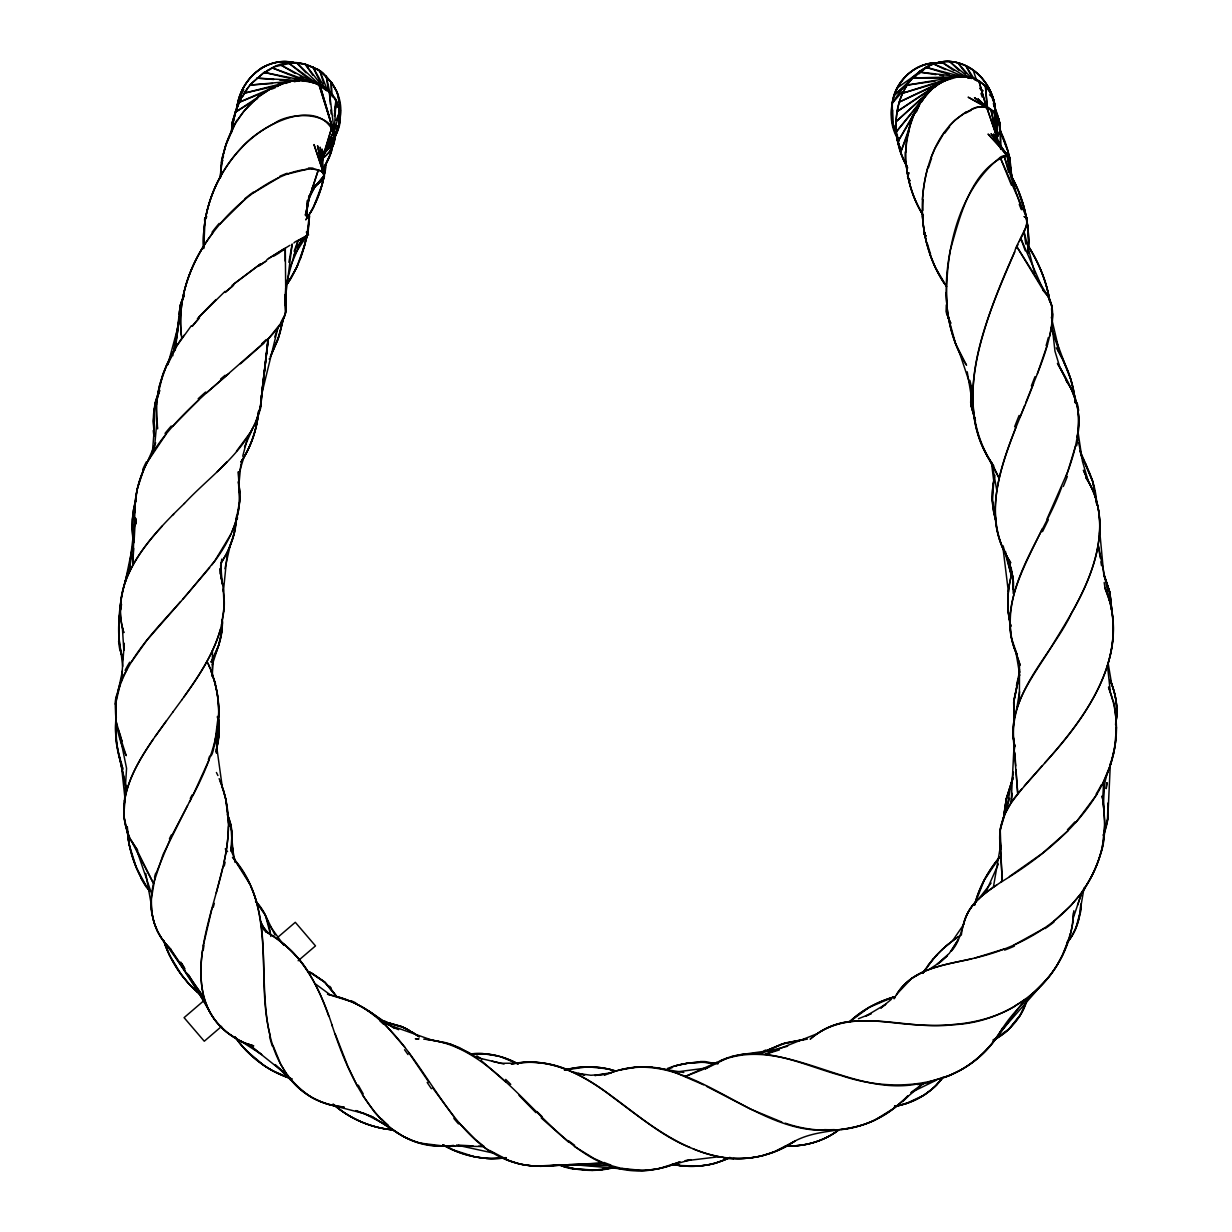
<?xml version="1.0" encoding="UTF-8"?>
<svg xmlns="http://www.w3.org/2000/svg" width="1232" height="1232" viewBox="0 0 1232 1232"><rect width="100%" height="100%" fill="white"/><g stroke="black" fill="none" stroke-linecap="round" stroke-linejoin="round"><path stroke-width="1.5" d="M331.054 129.252L331.069 125.479M331.162 93.324L331.192 81.974L332.27 96.851M1019.388 701.778L1019.48 669.176M220.42 177.793L221.575 162.824M1019.48 665.342L1019.449 673.011L1015.907 652.113L1020.142 665.188L1013.074 644.598M151.274 901.947C150.735 918.672 157.219 935.442 168.923 947.393M189.389 802.078C208.67 766.427 226.626 725.094 215.138 683.914M284.885 300.208L284.931 294.617M285.177 261.076L285.285 248.032L285.886 306.968C286.671 319.966 276.307 330.053 268.268 338.877L261.769 393.562M1009.932 159.544L1009.424 156.71L1007.314 155.525C971.17 168.553 959.743 216.986 950.38 249.88C942.634 288.211 944.621 330.807 966.073 364.626M1116.438 727.188L1114.683 748.425L1109.524 767.767M223.993 862.369C229.999 835.897 230.877 807.068 220.282 781.581M285.778 289.52L285.146 304.935M204.666 221.283L204.697 218.634L206.175 217.017M1028.058 253.515L1028.628 240.717L1027.503 224.609M218.156 722.861C219.897 705.69 217.386 688.226 211.473 672.025M996.519 139.062L996.95 114.946L995.933 129.545M1080.741 904.134C1080.556 918.056 1076.121 932.254 1066.835 942.819M897.235 135.92L897.805 142.404L900.33 148.548M221.036 563.132C230.245 549.087 236.282 532.609 236.621 515.746M995.025 114.745C996.118 101.625 990.266 87.78 978.824 80.773A133.626 64.449 -62.7 0 0 974.158 78.309M1028.15 251.374C1030.352 225.949 1024.208 200.061 1012.18 177.654M183.953 335.304C164.256 361.823 151.906 395.595 157.604 428.859M334.565 138.246C341.218 124.078 342.265 107.353 336.86 92.616M156.51 404.358L157.496 428.135M1013.258 593.562L1012.596 575.975L1009.316 562.731L1012.596 575.975L1013.382 589.62L1013.52 582.212L1011.303 568.814L1006.575 555.832M122.8 659.69C114.468 628.489 119.981 595.241 130.007 565.149M135.058 512.127C134.257 491.137 141.48 470.562 152.552 452.945M179.441 314.976L180.811 303.272L184.292 295.603M220.497 177.269C220.744 134.658 248.818 88.95 292.816 81.004C324.524 72.349 352.968 109.91 334.272 137.245M321.737 162.455L322.168 149.072L322.815 171.987M338.954 125.31L340.371 110.341L337.999 95.896M892.23 112.235L892.784 124.417L896.85 135.874L892.307 121.475L892.738 110.079M285.778 289.027L285.47 313.221L281.358 322.953M218.541 718.179C219.65 699.16 215.415 680.126 207.792 662.754M1055.223 640.394C1080.356 599.476 1109.324 551.274 1096.619 501.316M1052.621 313.744C1051.312 345.145 1036.774 373.897 1025.794 402.772M1103.225 801.662L1103.887 784.692M135.012 509.201L132.702 565.426L133.687 548.348M179.364 314.098L180.319 305.213L183.014 297.774A125.88 57.149 34.6 0 1 184.015 296.142M115.531 703.872L115.823 720.581L121.614 740.216M261.507 394.764C260.06 442.842 213.968 471.517 184.384 503.503M897.358 134.688L897.404 140.433L899.345 146.7M261.523 395.102L261.138 404.373L255.825 422.437M922.984 214.83C897.096 174.236 898.22 109.34 941.987 81.574M309.401 214.953L306.645 237.56L300.1 259.475M128.729 835.327C111.804 793.639 143.343 752.952 166.459 720.751M220.328 176.623L222.361 158.451M223.716 611.75C226.38 594.04 219.142 576.745 221.775 559.097M333.857 140.463L331.023 152.922L321.737 171.864M334.242 133.087L335.982 99.9A133.01 66.774 -31.4 0 0 334.534 97.39L325.032 87.595L318.795 84.099L334.704 135.212C335.474 144.159 330.284 152.691 323.246 157.912M231.416 132.286L235.204 112.066L242.257 96.065L237.884 104.828L232.294 124.001M1099.575 533.672C1101.177 514.175 1096.649 494.109 1085.977 477.616M1103.256 835.327L1107.753 818.957L1110.386 763.116M222.083 159.713L223.516 155.894M229.737 546.946L234.588 532.008L236.729 516.085M134.011 542.665L135.428 518.01L136.121 522.799M228.459 826.672C227.874 854.053 219.65 880.387 212.428 906.536L203.203 946.022M231.385 132.532L234.049 115.962L238.392 103.673M232.247 125.033L234.912 115.177M243.72 89.566C237.545 97.051 230.738 133.703 240.902 94.248M216.416 753.229L218.326 721.197L217.494 717.409M165.211 943.219C151.305 926.895 148.61 903.78 153.507 883.467L131.054 840.286C124.232 827.442 122.199 812.242 125.033 797.997M231.077 849.002L232.047 832.601L228.29 816.616M285.208 303.288L285.67 288.103M306.506 216.37L307.507 200.369L306.429 216.047L308.108 200.169L306.167 215.739L308.708 199.954L305.351 215.261L308.816 199.846L318.303 170.001L308.462 199.784L315.053 185.909L308.493 198.183M325.387 167.814L325.602 164.41M340.124 117.872C346.839 80.758 303.719 48.356 270.47 68.761M1008.176 593.516L1008.238 611.534L1010.486 625.086M330.361 104.32L329.267 91.045L334.781 135.92L334.411 141.403L329.298 152.044L323.97 157.342M230.754 850.85C233.141 839.146 232.694 826.687 227.874 815.63M905.843 152.137L906.536 142.142L910.571 123.246M1052.328 320.844L1051.666 305.197L1047.693 295.618M124.309 643.289L123.816 650.327L122.384 627.766M258.474 411.38C257.257 428.628 251.39 445.476 242.196 460.075M322.23 166.397L323.354 151.228L322.183 158.789M1011.672 574.112C1007.098 590.883 1006.436 608.824 1010.671 625.733M121.414 681.265L123.816 649.387M309.401 215.877C308.169 239.701 300.793 263.294 287.795 283.345M309.509 216.139L307.938 234.157M892.245 112.127L892.723 124.093L898.929 141.326M211.904 676.322L213.367 657.919M1003.757 817.155L1006.267 799.075L1013.212 777.685M946.392 304.905L946.222 311.573L949.225 320.459M970.955 389.913L970.908 404.851L975.467 420.62M1104.765 828.751C1103.549 851.358 1095.31 873.334 1082.173 891.706M152.398 452.221L154.046 431.985M231.97 842.149L230.969 825.178L227.396 814.537M1000.707 882.297C1060.398 846.168 1126.356 788.08 1115.022 710.849M116.178 716.639C113.067 740.956 121.968 764.533 126.218 788.126M231.354 131.87L231.601 128.929M135.197 503.272L137.245 488.996L143.62 469.777M325.756 163.81C324.062 183.784 317.24 203.449 305.736 219.881M1103.348 786.108L1103.117 799.984M154.246 450.265L156.772 422.946M236.883 109.771C238.13 81.189 266.62 54.547 295.757 63.078M922.429 199.661C924.832 164.58 938.707 122.83 973.927 108.555C992.222 100.423 1007.653 123.585 996.103 138.754M156.664 402.679L156.972 399.322M810.348 1039.023C850.65 1004.219 905.782 1031.122 952.69 1024.701C1012.935 1022.729 1071.07 975.236 1073.488 912.82M240.902 463.987L238.885 484.715L238.361 471.687L239.655 492.877M1115.499 743.112C1117.963 724.231 1115.437 704.827 1108.554 687.102M309.817 213.675C318.534 198.814 324.278 182.043 325.525 164.826M1003.741 817.324L1006.375 798.567L1011.965 780.534M223.392 591.545L227.35 552.182L233.094 537.691L236.559 519.072M1004.034 813.397L1006.421 798.336L1013.197 777.577M211.981 908.138C204.866 934.457 198.013 961.899 202.264 989.342M202.495 950.534C199.03 973.911 200.277 999.583 214.507 1019.48A125.71 88.904 -39.9 0 0 217.078 1022.806L226.549 1032.139L237.976 1039.639M1072.61 922.121L1073.842 910.741M260.383 408.855L268.129 339.031M1106.167 788.511L1106.783 782.782M1080.71 905.443C1080.11 918.918 1075.613 932.331 1067.066 942.865M175.067 350.104L180.088 306.337M261.754 393.578L267.975 339.17L204.897 394.271C174.143 422.437 141.31 455.255 135.612 498.652A134.981 110.372 3.6 0 0 135.058 506.783M1012.304 793.346L1011.195 802.833L1004.573 814.583L1000.63 827.119L999.799 836.328L1000.985 849.449M258.597 411.627C256.826 429.321 251.066 446.692 241.256 461.584M292.461 62.539A133.934 75.645 -88.5 0 0 286.224 61.646C259.475 60.214 238.007 85.393 236.667 110.849C238.13 94.125 246.569 77.708 260.938 68.53M133.472 509.678L132.147 528.667L133.333 541.88M334.334 137.368L339.508 122.753L339.57 110.895M1077.199 437.283C1083.821 410.579 1070.962 385.431 1057.441 363.378L1073.026 392.315M135.428 518.01L128.575 573.619L131.485 556.756M116.347 716.87C114.191 734.457 116.686 752.66 123.092 769.184M175.221 350.473L177.993 328.005M178.471 324.262L179.164 318.641M261.754 393.054L268.407 338.738L282.082 321.737M258.397 413.49C256.271 430.753 250.604 447.755 240.764 462.2M1033.54 383.583C1013.228 438.792 973.449 505.921 1010.81 562.778M285.1 300.192L292.184 243.982L288.889 262.324M331.932 131.562L332.64 125.972M334.55 111.08L335.982 99.9L338.523 106.198L339.863 119.889M335.32 134.796L331.131 152.614L324.309 167.768M179.41 312.297L180.411 304.858L183.014 297.774M1077.276 436.775C1079.401 423.1 1079.324 408.701 1074.381 395.626M1115.915 722.245C1118.425 707.784 1115.638 692.846 1109.847 679.494M332.224 131.208L333.025 125.525M334.349 116.039L336.49 100.885L334.534 113.868M996.195 136.921L998.752 118.78L996.164 131.331M1106.274 788.526L1107.075 782.813M157.219 397.643L162.901 374.235L171.802 354.416M221.806 623.792L223.716 611.873M332.039 130.546L332.594 126.834M236.667 110.849L237.807 103.303M205.02 221.036L203.711 247.909M222.068 629.213L218.634 645.429L211.196 661.815M1115.499 724.478C1118.548 709.909 1116.053 694.663 1110.479 681.003M1102.501 845.891L1104.95 823.392L1103.302 803.372M961.36 934.996C962.87 922.599 967.228 910.125 976.329 901.223M946.638 304.473L946.653 313.806L950.781 323.215M172.788 355.832L179.395 316.778M1115.653 723.076C1118.61 708.739 1115.761 693.785 1110.232 680.418M1016.539 709.401L1019.588 691.768M993.377 887.286L1000.461 846.091L1002.278 881.25L999.799 837.452M1080.587 908.046L1084.068 887.825M155.371 402.879L153.369 420.974L154.508 435.404M993.962 479.648L992.345 500.284L995.933 520.828M283.499 317.995L278.232 338.692L270.439 356.664L278.109 339.062L283.499 317.995L279.926 333.379L270.47 356.525M1014.152 718.302L1012.843 732.239L1017.74 793.87C1005.127 808.546 996.657 828.12 1000.692 847.693M322.076 162.886L323.754 153.569M182.213 301.07C185.447 281.373 193.224 262.585 203.911 245.784M1019.357 241.518C1021.559 233.849 1028.936 225.795 1026.687 217.602L1000.199 157.45C1003.248 154.647 1011.703 154.354 1009.747 160.376M173.804 352.26L177.932 330.084M120.074 684.823L115.485 704.334L116.316 723.43M1006.067 811.488L1013.443 772.171M120.336 609.609L121.337 605.605M205.297 219.25C212.397 179.194 237.73 141.865 274.351 123.369C293.077 109.787 345.299 111.989 332.64 146.7M306.491 238.33L307.199 234.665M1080.171 912.188L1075.767 928.466L1071.917 935.966M157.419 395.996L159.544 385.385L166.905 364.287M1027.088 222.468L1027.134 218.218L1024.192 216.616M994.424 477.431C991.206 491.845 991.56 507.137 996.103 521.244M121.152 605.728L118.857 620.635L119.242 641.287M222.376 621.067C216.478 650.481 199.137 675.798 181.936 699.714M132.471 546.977L125.217 581.812C119.596 598.028 118.411 616.108 123.801 632.555M221.514 625.086L224.07 607.037L223.331 589.004M324.786 172.203L322.291 183.984L313.713 206.591M126.619 670.239C110.418 696.296 113.59 728.82 126.203 755.678L119.997 736.351L122.168 741.171M118.441 689.627L122.445 670.916M1049.649 336.274C1053.298 321.028 1055.978 301.455 1042.719 289.92L1048.879 297.62L1052.19 308M1016.446 685.577L1019.603 671.394M155.078 877.045L151.367 898.775L151.49 909.093M339.739 121.09L334.534 138.492M224.917 568.722L229.953 546.5M1065.788 476.938C1073.811 455.932 1080.402 433.495 1078.062 410.733M994.948 475.29C991.221 490.413 991.267 506.645 996.226 521.475M946.869 302.933L946.653 313.806M158.127 394.779C152.645 407.669 152.429 422.422 154.755 436.097M1109.539 658.504C1114.436 639.716 1114.929 619.604 1109.585 600.862L1098.189 544.914L1100.284 558.065M232.371 122.861L233.556 117.933M927.958 166.951C920.828 192.053 920.319 218.973 926.926 244.244M261.969 393.07L277.816 328.097L274.736 336.998M217.848 718.302C222.992 722.168 211.011 779.456 218.957 735.673C218.464 688.303 216.462 754.477 210.426 756.171M223.115 866.312L216.201 892.969M136.244 498.452L132.317 519.365L133.549 542.45M339.508 122.753L334.75 136.598M184.461 503.426C150.335 536.413 108.062 580.565 123.754 632.432M1109.031 769.215C1096.742 796.765 1110.925 826.949 1100.207 855.07C1096.696 866.512 1091.521 877.384 1085.084 887.456M333.934 133.01L339.647 111.45L336.228 120.32M242.719 456.225L248.109 436.02M1075.459 446.23L1067.682 471.887L1046.984 519.042M167.783 364.734L179.148 322.661M216.339 749.456C219.481 738.784 220.143 727.25 217.356 716.423M974.574 905.243C979.04 887.286 988.28 870.685 1000.168 856.579M1113.728 753.152L1110.848 763.902L1102.163 784.892M286.625 282.575L298.005 240.671L294.125 251.297M1019.449 675.09L1013.951 699.714L1013.982 723.477M1018.156 679.217L1013.69 702.363L1014.013 723.815M135.366 501.316C132.163 513.467 131.562 526.11 132.871 538.569M974.558 905.104C979.04 887.41 988.079 871.101 999.676 857.102M1108.092 663.663L1109.046 660.229M1012.257 572.172C1007.268 589.743 1006.097 608.7 1010.948 626.441M116.778 696.018C126.326 658.104 155.54 630.091 180.488 601.693M159.421 391.329L154.077 409.702L153.923 430.861M187.557 805.559L163.04 854.592L153.507 883.467L136.29 848.74L151.752 894.155M130.068 565.18L125.217 581.812C133.118 560.606 147.224 542.465 162.362 525.956M908.107 173.866L907.614 176.592L909.308 180.041M974.805 904.057L984.276 880.018L1000.107 856.579M323.385 156.033L331.87 127.204L322.23 158.512L333.733 131.008L321.829 157.573M236.005 520.951L239.562 501.655L238.484 482.313M963.593 923.784C967.644 906.321 982.366 894.401 996.642 885.023M1018.664 677.523L1019.603 674.628L1013.705 702.194L1013.998 724.262M283.853 318.195L285.67 312.189L284.9 302.718M239.747 470.87L243.828 457.442M305.243 243.551L296.527 267.744L286.84 284.453M1009.701 798.182L1000.23 829.721L1000.954 849.264M1070.192 933.902C1064.078 957.31 1050.788 978.87 1032.062 994.286M1047.477 344.406L1037.375 373.758M338.015 129.006L334.442 138.646M232.586 121.398L234.095 116.686M220.359 629.614C213.275 654.377 198.845 676.091 184.015 696.819M212.227 664.972L217.479 648.71M238.346 100.87L243.151 90.383M1103.441 834.957C1107.784 824.947 1108.769 813.921 1107.768 803.156L1108.061 806.267M1068.698 939.154L1062.369 955.431L1056.81 965.672A128.513 120.89 25.7 0 1 1050.126 975.359C1033.571 994.501 1013.289 1009.655 1000.292 1032.031L1002.802 1027.642M1027.38 999.275C1022.36 1016.554 1009.978 1031.384 994.008 1039.639M1073.134 918.348L1082.035 891.906M1077.584 905.12L1080.972 895.156M156.187 873.18L170.493 838.361M1104.026 833.494L1107.429 821.19L1107.953 804.958M914.822 112.328L900.715 152.198L908.908 131.193M124.601 583.629L126.157 579.302M1026.887 1000.538L1019.988 1015.738L1008.454 1029.552M257.041 419.619L260.306 409.193L261.538 395.457M1016.046 427.073C1001.139 465.927 984.245 512.065 1004.65 552.182M332.132 130.962L333.502 127.42M916.423 111.958L919.842 103.195L897.851 141.757L919.457 105.505M209.224 759.482L193.008 795.133M1020.173 416.678L1024.685 405.497M156.649 398.321L159.852 390.421M1003.094 818.171L1004.296 815.214M232.047 531.685C238.854 516.039 241.672 498.39 238.284 481.543M931.053 157.711L934.996 148.425L944.436 132.24M289.843 267.652L302.641 238.022L297.066 247.724M155.694 442.796L147.378 461.969L166.351 433.741M1061.784 486.809C1043.935 537.599 998.705 587.187 1012.997 644.367M940.155 63.001C901.886 59.644 879.417 107.507 897.543 138.646M244.521 446.862L252.514 428.89M985.415 893.138L998.382 864.017M1025.224 216.801C1031.43 227.088 1016.785 241.025 1014.66 251.898C1002.725 278.309 991.668 305.182 983.521 333.01C970.662 375.467 965.026 426.056 992.499 464.218M1014.66 251.898C987.248 316.516 949.194 397.998 992.422 464.048M1016.338 248.171L1017.94 244.629M298.005 264.51L290.613 278.848M255.671 422.776L250.496 432.309L236.498 451.189M211.042 662.061C218.403 649.649 222.761 635.265 222.345 620.774M232.54 128.821L226.703 142.419L222.669 156.803L225.548 145.838L234.434 125.294M213.798 657.072C219.404 645.506 223.023 632.555 222.237 619.619M913.559 115.177L917.486 107.153L927.188 93.478M1042.149 528.944C1024.331 567.028 996.303 612.458 1017.262 654.947M230.861 534.303L214.691 561.053L186.987 594.471M219.804 177.654L216.986 183.152C207.823 202.726 202.618 224.347 203.449 246.015M172.388 834.541L191.145 798.736M269.654 358.25L269.177 359.113M308.601 198.044L315.099 186.294L308.77 196.704M322.122 157.665L334.688 135.073C319.273 93.878 260.214 125.756 241.58 147.655C216.324 174.467 201.293 211.565 203.696 248.571M227.35 552.182L220.882 563.209M170.801 356.294L176.777 345.915L191.299 325.772M908.6 173.096L907.63 176.669L910.094 180.888M323.585 169.092L329.329 157.419L335.258 135.243L333.61 144.144L333.348 140.356M1002.771 1027.888C989.835 1050.542 968.953 1068.668 944.359 1077.538M921.428 102.21L925.355 95.619L896.357 131.747L931.577 89.074L896.064 121.66L921.49 98.899M323.369 153.738L334.688 135.073L319.75 84.531L334.781 135.92M308.955 196.427L314.961 186.694L324.37 175.314L314.345 187.372L324.309 176.931C325.063 170.447 315.993 169.169 311.28 169.03C289.458 169.847 269.839 181.258 252.468 193.516C208.963 226.072 174.959 279.125 181.381 335.273M293.909 255.517L307.538 234.665M306.137 219.419L311.527 210.734M1054.623 641.364C1036.512 672.965 1005.82 706.136 1014.614 745.529M894.278 998.413C910.571 966.519 948.794 964.872 979.224 956.941C1031.6 943.943 1083.267 909.878 1099.868 856.148A131.87 122.646 2.6 0 0 1102.578 845.907M894.078 998.736L895.356 996.734M925.54 969.076L923.153 972.772C932.501 957.603 945.606 944.898 960.59 935.319M1096.927 794.301L1075.782 822.591M922.876 973.342L933.363 958.727M153.276 739.185C140.479 758.096 128.051 778.301 124.463 801.247L126.573 768.337L119.997 736.351M131.254 662.185L146.916 640.193L186.602 594.902M945.452 946.592L952.475 940.925L963.871 924.216M1021.02 1014.013L1009.27 1028.797L993.854 1039.716M155.263 736.32L173.142 711.68M896.634 994.809C912.003 968.275 944.852 964.964 971.725 958.85M212.72 233.002C190.021 262.539 176.392 300.577 181.72 338.03M237.376 120.382L243.72 111.481L258.52 96.62M321.952 157.142L334.719 139.339L324.54 152.167M182.074 699.53L172.957 711.942M997.104 1036.805C963.578 1087.548 894.586 1093.862 841.21 1075.536C802.479 1065.172 760.344 1042.103 720.381 1060.737M908.923 172.711L907.707 177.085L909.632 180.411M211.688 565.072C229.891 542.188 244.013 512.666 238.577 482.728M898.174 992.653L911.634 978.424L925.232 970.739M942.68 1077.615C931.392 1093.03 913.713 1103.179 894.971 1106.305M1025.147 999.691C1006.96 1021.836 992.93 1048.524 968.722 1065.002A128.636 117.856 57 0 1 959.528 1070.716M244.66 92.184L250.435 84.561L264.187 72.38L315.715 82.883L311.912 82.575M307.184 235.019L308.062 233.864L306.321 232.078C311.604 236.852 295.819 239.901 293.894 242.997M995.102 108.739C993.177 80.003 963.932 53.885 934.857 63.479C893.862 77.37 886.855 132.394 906.767 166.135M928.035 965.503L937.105 954.584M978.593 898.975L991.113 883.036M995.518 113.975C994.948 92.523 981.966 70.578 960.929 63.725C930.838 53.115 906.521 80.573 892.291 103.226L892.353 121.598L898.482 140.648M911.711 78.894C890.921 103.565 892.153 140.879 907.722 167.891M298.976 244.66L305.998 235.928L299.068 240.055M209.656 567.736L182.921 598.998M246.585 89.412L251.898 82.914L264.187 72.38L289.736 78.355M1021.775 788.911L1011.133 802.941L1014.152 743.527C1007.191 692.707 1051.974 655.024 1071.902 612.535C1094.755 572.849 1113.759 519.488 1085.731 477.492M1078.724 896.342L1071.039 905.366L1053.545 921.505M936.551 1084.822L943.019 1077.307C931.484 1092.753 913.79 1103.348 894.74 1106.259M1024.362 785.831C1068.621 736.52 1125.971 677.2 1110.633 604.927M902.194 91.861L892.291 103.226C890.628 114.822 891.953 127.127 897.728 137.46M914.591 77.631L920.781 70.532L894.17 95.326L904.35 86.517M924.801 232.525L924.046 234.157L926.017 235.928M1000.292 1032.031L1038.561 988.464M1044.613 763.024C1086.809 717.563 1132.347 652.436 1105.042 588.111M1041.918 766.011L1017.74 793.87L1016.015 769.63M219.773 224.193L245.122 199.245M172.495 426.472L198.814 399.815M197.397 318.595L225.056 291.337M198.675 317.163L215.954 299.561M949.333 125.987L954.862 120.228L966.165 111.85M936.228 955.524L942.311 949.41M907.738 1095.818C890.397 1114.159 866.82 1126.91 841.579 1129.575M217.325 471.64L226.965 461.769M172.48 515.33L173.82 513.96M322.799 154.447L333.81 143.697M1068.252 830.553L1042.364 853.329L1009.393 876.553M849.372 1022.067C861.584 1010.178 877.076 1001.986 893.339 997.135M263.864 343.189L240.486 363.779M849.048 1022.206L869.191 1007.314L893.493 997.088M321.952 180.827L317.363 183.876M924.631 232.632L924.169 234.342L926.079 235.974M942.157 949.564L948.948 943.681M925.725 95.11L931.377 90.044M934.21 87.518L938.445 83.714L897.019 111.604L945.56 79.803M850.373 1020.958C862.924 1009.747 878.031 1001.431 894.263 996.934M205.96 393.316L228.782 373.635M918.887 73.92L927.619 66.374L897.204 87.949M204.296 1000.307L184.076 1017.647L204.281 1041.225L221.606 1026.364M277.955 937.167L295.295 922.306L315.5 945.899L298.159 960.744M891.398 999.291L880.818 1008.053L885.777 1004.249L865.557 1016.261L871.255 1013.597L858.442 1018.725M810.286 1039.038C821.59 1029.305 835.712 1022.822 850.619 1021.42M231.986 285.454L260.707 263.802L233.618 284.115M897.774 1105.166C867.313 1131.931 822.606 1136.166 785.184 1123.137M932.362 88.365L938.276 83.838L950.704 77.862M838.16 1130.375C823.315 1141.494 804.481 1146.638 786.062 1145.914M912.188 1091.583L923.938 1083.005L893.801 1108.338L875.182 1119.873M952.475 940.925L958.573 936.582M253.345 192.87L279.264 177.408M924.893 232.478L923.892 233.695L924.801 235.004M314.237 186.124L321.614 181.15L324.324 176.869L313.267 188.019L323.708 178.563L311.742 188.619L322.568 180.18L324.401 175.837C323.693 170.216 316.501 169.415 312.004 169.046M1002.432 881.142C991.021 888.903 978.932 896.496 970.77 907.938C961.484 921.182 962.669 938.984 951.243 951.181L958.203 939.708L949.348 953.322L937.244 964.179L947.516 955.539L941.156 961.484L929.775 969.014M794.933 1141.155L772.911 1152.444M272.518 87.58L235.096 112.374L249.588 103.473M838.484 1130.114C823.407 1141.556 804.157 1146.853 785.354 1145.883M817.016 1033.879C839.639 1017.324 869.515 1020.034 895.726 1022.991M795.241 1140.863C775.067 1154.738 749.795 1161.114 725.494 1157.71M836.605 1131.561C821.96 1141.463 804.003 1146.9 786.278 1145.745M266.836 259.659L289.905 245.307M268.468 258.566L283.499 249.11M1044.659 928.05L1014.136 944.913M262.524 93.617L270.901 88.427L288.072 81.897M254.423 100.5L257.642 98.514M276.954 86.656L281.789 83.684L238.962 102.41L258.042 94.679M705.443 1068.775C773.542 1024.3 845.275 1098.189 917.424 1083.975M705.613 1068.729L727.835 1057.795M317.764 183.553L323.354 179.148L324.386 176.407L323.215 172.85M1015.461 1005.974C979.917 1027.041 937.044 1027.55 897.173 1023.13M807.453 1039.1L783.583 1043.489L765.842 1050.958L781.411 1044.197L804.142 1039.377M787.51 1145.729C771.093 1154.908 752.151 1159.374 733.348 1158.45M714.16 1063.77L716.654 1062.492M765.842 1050.958L785.816 1042.826L803.495 1039.546M910.71 1092.661L936.505 1080.11M992.853 1040.085L995.887 1038.607M729.975 1157.372C712.342 1166.227 691.46 1168.629 672.256 1164.132M959.512 1070.67L949.333 1075.582L927.819 1082.25M787.263 1145.868C810.579 1128.651 839.993 1132.947 865.973 1123.784A131.562 115.639 76 0 0 875.244 1119.996M267.606 70.286L275.506 66.528L291.83 62.986M729.775 1157.603C712.666 1165.98 692.877 1168.321 674.212 1164.702M716.531 1062.554L685.469 1076.368L706.706 1067.99L674.443 1072.21C653.237 1064.556 629.583 1065.203 608.685 1073.611M206.437 216.909L204.62 219.003L204.912 222.468M679.001 1162.161C564.749 1210.04 524.139 1046.476 423.716 1039.146M261.507 93.262L266.713 91.153M271.902 89.043L275.383 87.641M285.778 83.422L290.983 81.297L243.967 93.247L273.797 86.425M604.496 1075.274C684.453 1040.008 746.13 1131.854 824.516 1130.268M817.401 1033.602L765.318 1054.284L779.456 1049.895M906.044 1103.595L923.8 1095.263L931.623 1089.458A129.529 95.264 63.1 0 0 936.659 1084.976M206.76 216.801L204.851 218.233L205.22 223.608M676.353 1163.408C659.151 1170.246 639.978 1172.34 621.821 1168.444M716.516 1162.762L727.881 1158.48M680.156 1161.868L659.536 1168.444L649.11 1170.015M667.359 1068.514C683.421 1062.338 701.131 1060.798 718.087 1063.693M1004.527 948.871L974.635 958.126M286.686 174.266L307.091 169.2M971.324 109.432C989.465 98.96 1008.192 121.383 996.642 137.999L990.944 109.402L997.489 138.954L986.894 107.862L996.873 136.706M672.441 1164.856L690.967 1159.666L685.3 1160.636M611.226 1168.244L614.445 1167.366M672.164 1066.82C686.871 1062.123 702.625 1061.137 717.825 1063.616M564.472 1070.146C581.227 1065.464 599.306 1065.849 615.892 1071.085M731.577 1056.625L742.896 1054.253L754.492 1053.545M675.459 1065.819L687.779 1063.185L700.392 1062.261M758.435 1053.668L787.633 1046.23M566.027 1069.853L587.664 1066.789L606.76 1068.745M564.549 1070.1C581.35 1065.48 599.476 1065.711 616.046 1071.209M614.922 1167.335C596.519 1172.294 576.699 1171.062 558.82 1164.61M619.711 1070.054L636.174 1067.097M934.857 63.479C966.15 53.238 996.365 83.653 995.456 114.33M294.294 81.728L299.884 80.45L250.004 85.07L272.503 83.499M995.102 109.771C995.548 85.793 968.337 68.345 946.807 79.264L899.206 102.087L952.813 77.277L902.579 93.216L960.036 76.184L907.029 85.131L935.165 81.096M611.349 1072.641L594.825 1075.505L605.051 1074.258L590.898 1075.274L578.409 1073.488L584.692 1075.043L572.31 1071.748M763.763 1155.339C740.34 1161.514 715.345 1158.265 693.231 1148.902M613.197 1167.782L592.376 1170.4L572.68 1168.49M511.711 1064.017C548.794 1055.67 584.43 1074.874 612.597 1097.081C646.4 1122.136 680.865 1150.827 723.815 1157.51M894.447 1106.244L899.56 1105.381M511.265 1064.094C584.137 1049.941 629.182 1123.353 690.12 1147.593M506.167 1157.633L491.075 1158.573A132.609 112.127 -74.6 0 1 486.255 1158.434M963.285 77.077L967.043 76.538L912.496 78.001L950.704 78.155M746.099 1053.884L776.145 1049.649M561.315 1164.841C541.402 1167.505 520.335 1167.027 502.117 1157.526M707.892 1164.856L698.421 1166.103L679.032 1165.487M515.761 1063.385C532.748 1060.829 550.411 1062.631 566.35 1069.191M649.11 1170.138A133.657 109.648 -86.1 0 1 641.934 1170.462L621.051 1168.306L610.764 1165.518L555.74 1165.072C440.147 1180.703 432.447 1019.988 335.289 996.195M685.285 1160.806L719.088 1156.725M555.74 1165.072L534.873 1166.196L524.678 1164.964A133.426 106.044 -83.3 0 1 518.272 1163.639M470.131 1054.038C486.116 1052.097 502.517 1055.778 516.732 1063.185M506.26 1157.757C484.53 1160.698 462.031 1155.893 443.073 1144.944M505.551 1157.772C484.145 1160.575 461.892 1155.862 443.304 1144.959M453.576 1145.39C382.705 1155.185 349.873 1080.141 331.962 1024.978M469.746 1053.961L482.805 1053.653L498.375 1056.07M292.092 81.112L300.454 80.434L315.715 82.883M278.139 83.098L283.76 82.713M304.381 81.281L308.139 81.019L256.78 78.124L273.889 79.495M956.509 76.538L962.639 76.153L974.096 78.432M470.793 1053.853C486.963 1052.528 503.503 1055.886 517.702 1063.786M540.032 1166.365L604.019 1163.054L593.947 1158.45L574.42 1146.468M568.737 1164.533L604.019 1163.054M448.787 1145.791C428.474 1147.223 407.653 1141.463 391.591 1128.805M516.886 1063.231L500.87 1063.278L492.122 1061.199M967.905 78.232L973.634 78.247L967.967 77.601M444.737 1145.96L484.099 1146.545L475.352 1139.415L458.935 1122.768M443.428 1145.976L420.297 1143.142M941.818 63.109C917.979 60.43 895.017 79.464 892.291 103.226C895.217 79.495 918.086 59.844 942.341 63.279M587.695 1164.625L610.764 1165.518M418.788 1038.899L415.338 1038.745L418.695 1038.899M458.443 1145.113L473.103 1145.929M478.601 1146.237L484.099 1146.545M644.336 1066.789L652.637 1067.282M279.587 79.957L289.104 80.727M575.791 1164.81L626.241 1169.26M705.69 1062.369L715.561 1063.293M393.07 1129.775C371.925 1128.219 351.736 1119.364 335.335 1106.105M295.326 62.94L303.318 63.818L317.964 69.516A133.179 76.091 -57.7 0 1 320.643 71.256L331.654 82.636L335.643 89.69A133.164 78.925 -36.1 0 1 337.014 92.523M962.3 76.954L918.826 72.01L935.935 74.613M344.113 1107.168L328.297 1104.303L319.488 1101.208M392.161 1129.79C370.894 1127.804 350.519 1118.902 334.211 1105.166M425.702 1039.192L445.26 1042.565M429.013 1039.515L450.296 1044.074L469.993 1053.144M343.867 1107.091C322.584 1105.474 302.009 1094.909 289.243 1077.63M486.27 1158.342L474.597 1156.802L451.944 1149.487M939.739 75.198L943.543 75.783M663.555 1069.145L683.806 1072.487M298.421 63.109L305.305 64.264L317.964 69.516A133.98 76.615 -56.1 0 1 323.2 73.119L332.255 83.53L335.643 89.69M409.363 1030.337L401.586 1026.502L385.031 1021.882L405.343 1028.196L417.756 1035.85M391.468 1129.713C370.031 1127.403 349.149 1118.471 333.133 1103.98M656.564 1067.805L660.66 1068.529M385.031 1021.882L402.202 1026.764L414.984 1033.864M295.803 63.232C286.224 60.214 275.645 61.754 266.512 65.496A133.965 76.815 70.2 0 0 260.814 68.253M336.228 1106.136C318.534 1103.133 302.194 1093.569 290.844 1079.679M327.481 994.286C345.314 998.089 362.67 1005.281 376.869 1016.908M456.61 1145.021L494.14 1153.26M318.949 85.193L322.599 86.04L272.241 67.899L302.086 79.772M476.938 1057.549L504.088 1064.063M1024.3 216.632L1026.687 217.602M328.513 994.486L350.889 1001.477M609.517 1069.361L612.273 1070.054M332.886 1105.474L364.302 1113.589L372.341 1116.808L403.588 1136.535L412.073 1140.432A132.794 102.133 -69.9 0 0 420.266 1143.219M962.962 76.938L925.894 67.267L949.133 74.474M975.929 80.311L979.64 81.281M292.492 62.339L295.819 63.309M500.746 1056.717L518.318 1064.14M289.335 1077.969C267.606 1070.716 248.294 1056.009 235.343 1037.144M202.356 989.804C206.129 1016.754 227.35 1039.023 253.376 1045.752M246.554 1043.581L253.73 1045.906M518.287 1163.547L508.431 1160.313L489.612 1150.426M291.707 1078.924C268.853 1071.701 248.787 1056.548 235.019 1036.99M674.597 1072.256L703.641 1084.853M430.738 1039.716L384.107 1023.268L405.051 1047.539M355.832 1110.571L364.302 1113.589L387.911 1125.832M560.36 1165.041L574.743 1168.891L597.135 1170.231A133.318 109.063 -84 0 0 602.186 1169.661M292.076 1078.986L272.919 1070.916A128.59 117.81 -56.6 0 1 263.864 1065.403L246.215 1050.526L238.5 1041.671M781.858 1122.059L750.427 1109.077L706.46 1086.285M356.279 1110.864L372.341 1116.808L399.507 1134.225M321.383 87.457L328.405 90.244L280.511 64.849L295.31 73.443M965.395 77.339L933.533 63.895L945.329 69.623M335.674 995.287L324.955 982.366L309.571 971.956L324.925 982.335L336.798 997.073M355.432 1003.495C370.878 1010.61 382.721 1023.299 398.614 1029.69M1008.115 155.74L1009.994 158.836M990.02 108.94L968.136 97.174L994.948 112.405L974.466 97.636L988.449 109.278M242.196 1041.718C227.304 1034.772 214.368 1022.991 207.792 1007.761M300.238 76.307L303.534 78.217M329.853 93.478L333.133 95.388L330.084 93.17M443.043 1144.744L447.663 1147.423M311.419 972.849L323.893 981.38L329.391 987.001M966.196 76.969L941.556 62L953.891 70.563M476.584 1057.302L459.305 1047.6L450.296 1044.074A142.974 116.101 -64.5 0 0 445.199 1042.749M265.481 931.5C282.344 941.541 297.636 954.754 308.046 971.54M265.357 931.423C301.624 950.488 320.32 988.772 332.363 1026.071M240.533 1040.932L261.708 1054.561L248.525 1044.32L287.58 1075.444L275.013 1064.571L292.908 1082.096M368.353 1010.717L394.44 1028.397M980.102 88.735L983.198 90.86M411.842 1031.8L419.311 1037.036M319.411 85.408L288.889 63.217L309.74 79.741M323.985 88.735L327.034 90.952M314.93 983.567L330.33 994.886M280.665 941.818C305.274 959.759 318.826 988.141 328.698 1016.092M481.296 1060.644L505.936 1082.158M197.212 991.976L199.861 994.101M568.399 1141.987L541.202 1117.917M995.441 115.084L998.243 117.41L999.676 123.477M199.938 994.27L189.281 984.245A126.157 118.103 -18.3 0 1 187.279 981.996L178.317 970.523L170.909 958.003L165.119 944.682A127.497 119.335 -43.7 0 1 164.179 942.095M968.922 77.631L949.81 61.662L959.266 70.686M989.496 94.818L992.438 97.282M270.162 934.41L263.171 928.235L268.037 932.932L262.37 925.894L265.896 931.438L261.554 923.569M988.757 108.739L977.931 98.837L982.72 104.705M995.533 114.93L998.243 117.41L997.35 115.623M163.733 940.54C170.309 961.407 183.075 980.164 199.815 994.224M320.089 85.27L296.789 63.001L306.013 72.796M255.486 901.177C265.049 910.294 269.423 923.6 270.809 936.459M535.905 1112.65L518.995 1095.34M1009.424 156.71L988.064 134.088L1009.963 158.189L991.036 133.672L1005.358 154.015M336.321 104.997L338.969 107.8L336.629 104.797M170.832 949.164L164.98 942.927L204.312 998.228L187.218 973.419M255.671 901.223L265.45 915.438L270.624 934.98M256.425 901.993L264.218 912.912L274.998 935.088M381.242 1119.611L374.528 1112.126L362.485 1095.079M971.709 78.555L957.834 62.847L965.749 73.242M225.225 848.894L227.566 851.62M189.281 984.245L181.628 975.143L169.354 954.846M232.463 857.364C294.787 924.708 228.413 1042.749 311.819 1097.466A130.746 96.327 -52.2 0 0 319.581 1101.038M454.362 1117.362L432.571 1087.748M322.676 86.764L305.213 64.233L312.82 75.275M234.804 860.229L249.495 883.513M137.707 850.496L131.054 840.286L137.26 849.926M233.433 858.458C244.09 871.825 252.606 887.025 257.057 903.595M330.884 988.788L335.936 995.687M991.868 463.309L993.854 466.05M1065.988 380.395L1071.347 388.881L1076.737 403.357M283.868 945.329L268.407 923.769L266.589 918.163M1066.727 381.412L1067.389 382.336L1059.643 366.566L1054.962 351.212L1051.943 324.262M146.516 886.84L149.457 890.967M408.67 1052.498L428.705 1082.019M185.077 970.308L170.108 948.594L206.945 1005.789L188.588 974.974M148.256 889.196C136.013 871.871 128.79 851.127 127.296 830.014M974.866 79.988L965.734 65.619L972.033 77.477M979.948 87.965L981.981 91.153M1027.981 245.599C1038.607 262.324 1046.399 280.988 1049.695 300.562M1047.677 295.588L1016.939 246.877L1043.566 290.706L1020.774 238.361L1025.27 250.851M147.101 887.733L136.182 867.343L129.345 845.198A132.055 123 -11.6 0 1 127.82 835.512L127.266 827.273M944.282 283.452C929.96 261.877 922.922 236.02 922.244 210.256M1028.212 245.953C1038.699 262.632 1046.507 281.219 1049.679 300.747M966.55 365.226L955.601 343.759L948.501 317.979M990.975 461.877C981.119 447.077 975.19 429.783 973.465 412.104M1009.778 160.283L993.577 133.995L1001.616 149.226M923.399 215.662C913.728 200.046 907.707 182.136 906.228 163.81M1010.471 562.408C1001.524 548.61 995.872 532.563 995.287 516.085M181.812 963.609L184.708 968.475M1028.566 246.492C1038.93 263.386 1046.923 282.066 1049.787 301.763M323.739 173.589L313.991 144.544L324.386 175.56L317.533 145.669L324.124 177.593L320.212 147.193L321.537 162.455M285.608 1072.564L280.68 1064.155L272.965 1045.383M180.781 962.084L184.6 968.629M188.419 975.19L210.349 1012.889M922.183 213.66C912.743 197.905 907.368 179.872 906.044 161.577M1056.24 347.824C1065.634 362.963 1072.471 379.918 1074.766 397.643M325.91 89.936L312.805 66.805L320.351 82.282M1081.973 457.164L1083.575 460.029M1058.211 350.92C1066.204 365.196 1072.518 380.673 1074.704 396.997M1010.456 174.667L1019.434 193.301M986.016 453.638L999.26 478.478L992.9 465.311M1082.913 458.843L1092.83 481.774L1096.85 504.335M1081.989 457.334C1089.92 471.486 1096.049 487.21 1096.696 503.58M948.132 318.149L950.673 323.03M1060.182 354.416L1061.892 357.696M961.545 356.71C951.089 337.044 946.499 314.607 946.238 292.446M999.568 129.468C1007.53 144.483 1011.41 161.561 1011.534 178.501M1011.256 175.945C1023.114 197.243 1029.367 221.637 1028.566 246.03M990.328 92.816L994.363 103.873L995.179 112.112M357.496 1086.378L347.917 1066.512L335.258 1034.064M999.691 129.375L1008.284 152.321L1011.626 175.668L1007.961 151.059L999.506 129.098M216.416 772.495L217.925 775.544M906.367 165.381L901.485 154.4L896.911 136.536M234.989 859.597L231.077 850.511M1002.971 150.643L995.548 135.043L1000.861 149.395M1062.739 359.344L1070.762 379.24L1074.735 397.151M1092.43 489.628L1083.39 470.193L1088.333 481.543L1082.435 461.307L1077.969 431.677M141.233 877.939C133.21 862.092 127.481 844.613 127.327 826.718M1085.084 462.893L1092.784 481.604L1096.88 504.951M900.099 148.148L897.373 140.171L897.235 135.766M1086.547 465.819L1079.94 450.65L1081.557 456.456L1078.631 442.596M993.562 103.657L997.951 115.962L1000.63 131.87M1104.627 587.356L1109.585 600.862M993.439 103.719L999.706 124.078L1000.6 146.639L1000.8 133.934L999.46 122.661L993.608 103.688M207.962 663.386L209.994 668.221M1016.954 654.284L1011.056 636.898L1009.624 621.467M1104.041 574.974L1109.816 592.284L1111.741 609.902L1109.909 592.761L1104.781 576.884M974.866 419.111L971.032 405.744L971.139 388.604L970.662 402.679L974.959 419.619M250.712 886.101C271.764 933.456 257.257 986.847 270.301 1035.958M1011.487 185.293L1000.199 157.45C957.341 191.545 944.728 252.652 946.854 304.935M1019.249 204.435L1021.374 209.656M929.975 254.316L935.273 267.344L946.592 286.579C931.854 266.05 923.938 241.025 922.46 215.893M1108.569 687.41L1113.02 701.085M1014.275 648.047L1015.722 651.713M219.142 778.655L222.191 786.401L215.554 738.569M327.312 90.075L319.766 70.686L323.739 83.499M338.276 118.287L339.647 121.814M1104.257 575.467L1109.847 592.453L1111.741 609.594M1064.741 363.532L1051.235 327.435L1059.982 354.046L1051.327 317.225M122.599 767.89L121.26 764.271L125.094 799.614M260.737 921.243L263.771 929.96M973.08 69.885L976.73 80.742M980.98 93.416L982.197 97.035M959.528 352.783L972.864 392.746L969.861 380.395M221.698 785L225.625 798.567L228.243 817.155M1021.821 209.455L1004.095 155.817L1008.669 172.388M210.672 669.838L214.399 681.157M318.795 84.099L333.81 131.239M127.851 833.232L124.062 817.34L123.77 809.085M336.767 125.633L337.907 129.283L337.091 125.618M164.133 941.433L165.119 944.682M986.817 108.293L978.824 80.773L986.478 107.738M1022.868 203.203L1026.687 219.234M1003.171 546.007L1011.318 575.467L1005.451 551.459M1015.014 746.823L1014.152 743.527L1014.552 749.118M223.192 789.481L226.041 800.507L228.459 823.176M1034.803 273.612L1023.931 231.169L1025.794 244.105M121.552 604.496A134.966 116.054 5.9 0 0 120.197 610.595C117.718 626.195 118.072 642.442 122.43 657.703M285.1 302.826L285.901 307.076M120.751 651.05L122.461 658.088M1015.045 190.667L1007.098 155.494L1009.655 172.264M126.449 789.989L116.64 744.128L115.731 721.89A133.903 121.013 -1.7 0 1 116.147 716.038M1014.721 745.991L1013.012 735.673M329.853 92.585L326.218 76.061L328.159 89.151M151.89 912.727L153.985 922.337L157.573 931.392L162.639 939.862A128.451 85.07 -14.7 0 0 165.103 942.865M1102.039 796.118L1102.825 799.814L1102.209 796.319M235.035 862.385L231.77 844.105L233.094 851.82L232.078 840.563M145.746 873.38L151.259 904.534M992.114 463.663L996.842 490.783M1108.184 663.509L1111.664 684.053M967.228 371.802L973.003 406.406M1100.884 561.838L1101.485 565.596M1104.165 582.505L1105.058 588.157M991.36 462L993.731 480.834M1002.771 546.192L1008.361 591.622M121.029 652.421L122.676 666.373M1107.476 665.665L1110.34 692.03M1074.874 398.583L1075.228 401.771M996.965 137.907L994.316 111.789L995.487 130.022M987.664 109.525L985.415 86.117L987.202 108.447M1099.729 531.5L1103.995 576.822M135.689 518.841L136.167 523.877M1075.012 399.322L1075.32 402.679M1115.807 716.639L1116.238 721.906M330.838 110.018L331.146 113.806M332.255 127.081L332.563 130.885M1074.874 398.983L1075.151 402.664M1014.829 752.844L1015.753 765.904M220.636 565.149L221.313 578.101M1018.802 665.419L1019.157 676.014M135.043 506.783L135.197 512.558M212.443 650.681L212.443 674.813M121.737 764.194A133.703 115.115 31 0 1 119.181 755.201M237.437 517.24A136.444 100.793 40.5 0 1 237.283 519.319M313.883 206.668A130.299 119.304 -2.2 0 1 311.711 210.826M325.679 167.798A129.807 105.629 -36.5 0 1 325.094 172.187M237.037 110.433A135.089 72.334 20.2 0 1 237.052 109.817M221.883 786.463A142.589 122.384 15.5 0 1 222.9 789.543M228.983 823.068A141.526 115.685 -48.4 0 1 228.998 826.564M225.117 862.092A136.259 58.551 -71.2 0 1 224.239 866.096M213.228 907.368A129.406 10.965 -74.2 0 1 214.322 903.364M203.234 950.18A125.125 59.121 -67.6 0 1 203.942 945.714M246.415 1043.735A127.343 86.748 -27.9 0 1 242.057 1041.856M476.846 1055.855A142.558 94.587 66.4 0 1 481.65 1059.166M505.674 1079.386A139.124 34.065 48.9 0 1 510.756 1084.391M542.003 1116.531A135.843 29.291 45.2 0 1 536.967 1111.526M574.666 1145.298A134.088 76.307 50.2 0 1 568.737 1140.847M610.81 1164.979A133.61 102.687 66.3 0 1 604.111 1162.469M1024.947 999.46A124.894 113.929 5.7 0 1 1015.26 1005.697M1072.872 922.183A129.067 119.365 52 0 1 1070.423 933.979M309.14 972.402A143.944 82.221 -34.1 0 1 311.003 973.265M329.668 986.262A139.355 74.12 -83.1 0 1 331.192 988.033M452.005 1149.256A132.409 107.785 77.1 0 1 447.724 1147.177M667.451 1069.376A142.727 104.951 -71.4 0 1 672.225 1067.62M700.238 1061.553A141.511 106.737 58.6 0 1 705.551 1061.599M905.92 1103.364A130.823 94.233 45.2 0 1 899.422 1105.089M1000.107 1031.877A128.359 113.945 80.3 0 1 993.485 1041.302M928.004 1082.789A128.652 111.496 27.6 0 1 917.578 1084.56M489.443 1151.058A133.133 95.434 72.8 0 1 483.899 1147.192M458.489 1123.892A133.349 66.528 59.7 0 1 453.838 1118.425M431.4 1088.703A135.212 18.141 55.9 0 1 427.181 1082.451M404.527 1049.741A139.385 46.862 60.8 0 1 408.008 1054.577M379.764 1020.712A143.821 107.199 84.1 0 1 383.583 1024.269M351.32 1000.831A142.512 114.006 -32.7 0 1 355.863 1002.91M151.736 912.789A129.268 85.27 -31.7 0 1 151.305 909.154M154.508 877.23A129.837 69.469 -48.6 0 1 155.602 873.365M169.415 838.807A131.424 32.956 -59.3 0 1 171.34 834.896M192.053 795.01A134.288 22.268 -62.2 0 1 190.267 798.475M209.609 756.217A137.661 81.281 -55.3 0 1 208.408 759.497M218.295 718.194A140.325 118.703 -25.3 0 1 218.064 721.213M214.784 681.142A141.464 114.591 29.3 0 1 215.508 683.899M142.666 469.7A133.657 97.082 -28.2 0 1 146.377 461.815M165.042 433.402A132.902 66.959 -41 0 1 171.263 425.995M198.152 398.783A132.301 31.123 -43.3 0 1 205.59 392.053M225.194 375.206A131.239 2.125 -39.7 0 1 220.574 379.071M266.235 339.524A129.237 28.367 -31.4 0 1 261.646 343.913M282.99 318.349A127.05 45.584 -17.4 0 1 281.065 321.891M221.252 162.732A130.962 114.36 43.3 0 1 222.361 156.71M234.126 124.986A130.915 100.624 72 0 1 237.098 120.089M258.397 96.219A131.855 87.564 -88.1 0 1 262.416 93.232M288.119 81.543A132.548 76.707 -70.3 0 1 292.153 80.804M315.839 82.698A132.763 69.285 -51.9 0 1 318.888 83.961M339.678 119.904A134.103 70.332 -7.4 0 1 339.262 122.753M232.371 121.29A133.487 48.356 28 0 0 232.109 122.738A133.657 49.049 25.8 0 0 231.97 124.216M306.106 238.284A122.969 105.659 -63 0 1 304.858 243.489M290.429 278.755A125.233 123.6 -50.6 0 1 287.595 283.283M155.14 402.772A131.916 87.688 31.6 0 1 156.479 398.244M153.985 436.39A132.717 75.06 50.5 0 1 153.261 430.538M221.822 623.3A139.524 97.005 22 0 1 221.637 629.121M146.208 886.994A131.223 118.01 18.1 0 1 140.941 878.062M238.654 1041.517A128.282 113.96 -80.1 0 1 236.452 1038.591M678.971 1164.871A133.949 100.331 59.2 0 1 672.918 1163.793M716.562 1162.931A133.811 106.275 84.3 0 1 707.907 1164.948M1071.748 935.889A129.406 86.009 15.6 0 1 1067.097 942.372M1081.234 904.303A130.192 85.378 32.9 0 1 1080.556 912.342M949.164 318.272A127.189 47.879 13.5 0 1 947.393 313.914M966.057 112.974A131.177 53.176 -74.4 0 1 971.201 110.341M944.775 133.21A130.931 65.558 -88.8 0 1 949.595 126.896M928.558 167.506A129.56 79.633 80 0 1 931.592 158.297M922.953 210.395A126.742 94.34 70.4 0 1 923.107 199.861M930.591 254.131A123.508 109.309 61.3 0 1 927.542 244.136M1077.184 403.141A132.394 86.533 -36.2 0 1 1078.631 410.487M1078.323 436.744A133.349 71.179 -53.2 0 1 1076.645 445.768M1067.374 476.322A134.088 44.691 -61.7 0 1 1063.308 486.455M1048.37 519.642A134.38 8.716 -64.1 0 1 1042.518 531.608M1102.717 801.693A132.163 118.642 38.5 0 1 1104.088 812.088M1085.454 887.641A130.777 115.361 -22.2 0 1 1079.093 896.573M1054.022 921.998A128.02 99.268 -30.3 0 1 1045.075 928.605M1014.413 946.13A125.695 72.934 -29.5 0 1 1004.634 950.118M772.834 1152.136A133.364 111.758 -85.9 0 1 763.717 1155.108M733.394 1158.896A133.58 110.464 63.9 0 1 723.831 1158.034M290.613 1079.987A128.898 92.554 -69.6 0 1 285.316 1072.918M272.287 1046.045A125.756 76.754 -82.8 0 1 269.546 1036.574M120.644 736.289A134.396 91.014 10.2 0 1 118.041 728.79M115.069 703.919A134.642 92.4 -15.2 0 1 116.193 696.034M125.079 670.393A134.842 73.597 -35.2 0 1 129.683 662.215M212.027 232.278A124.016 76.8 -58.9 0 1 219.188 223.377M245.045 198.521A127.62 62.416 -54.9 0 1 253.345 192.13M279.772 176.299A128.698 47.802 -47.6 0 1 287.21 173.25M308.4 168.045A128.59 33.449 -35.5 0 1 313.097 168.137M120.058 651.035A134.781 109.34 37.2 0 1 118.595 641.225M197.305 991.868A127.096 118.457 -14.6 0 1 189.374 984.168M169.292 954.877A128.913 121.075 -39.3 0 1 165.026 944.713M134.211 541.895A134.719 92.862 47.5 0 1 133.78 538.784M133.718 509.755A134.719 106.091 24.7 0 1 135.505 501.362M222.915 160.73A130.962 20.482 28.5 0 1 222.669 160.006M340.325 117.856A133.78 86.071 -11.1 0 1 339.97 121.075M335.843 89.566A134.026 79.864 -34.2 0 1 338.353 95.696M291.799 63.325A133.98 77.955 -76.4 0 1 298.39 63.294M291.815 63.14A133.21 77.785 -77.9 0 1 295.31 63.048M264.356 72.904A133.811 83.591 83 0 1 270.578 69.146M264.279 72.657A133.056 83.653 81.5 0 1 267.683 70.517M242.704 96.512A133.841 92.862 60 0 1 246.924 89.782M242.504 96.296A133.118 93.047 58.3 0 1 244.875 92.4M231.878 129.006A134.334 104.258 28.4 0 1 232.525 124.062M308.385 234.619A122.938 7.792 -17.9 0 1 308.477 235.127M273.35 256.395A124.047 3.126 -32.2 0 1 278.863 253.114M279.125 252.668A123.693 3.681 -32.7 0 1 283.422 250.096M259.074 265.943A127.943 18.557 -40.2 0 1 266.682 260.768M259.475 265.45A127.651 19.096 -40.4 0 1 265.511 261.323M225.21 292.477A129.237 40.302 -45.4 0 1 233.587 285.377M225.194 292.246A128.944 40.918 -45.5 0 1 231.986 286.455M192.284 326.341A129.653 68.699 -47.1 0 1 199.553 317.887M192.1 326.249A129.406 69.331 -47 0 1 198.136 319.165M167.783 364.456A130.577 99.73 -39.8 0 1 171.695 356.541M156.633 404.358A133.379 119.335 -5.9 0 1 157.619 396.011M124.293 808.977A133.118 86.379 -24.4 0 1 125.11 801.154M130.623 840.409A132.378 87.703 -3.2 0 1 127.527 833.294M363.224 1093.831A130.638 70.963 75.1 0 1 358.358 1085.238M388.172 1125.232A131.778 94.279 88.7 0 1 381.581 1118.979M454.777 1146.006A133.225 94.525 -48.4 0 1 448.587 1146.515M834.434 1129.621A131.778 110.249 45.6 0 1 824.439 1129.636M907.738 1096.649A130.977 107.538 -81 0 1 902.671 1101.577M1074.889 821.898A132.271 78.14 -45.8 0 1 1067.451 829.737M1101.423 784.692A133.456 103.365 -41.6 0 1 1096.187 794.024M1115.176 743.096A134.011 118.334 -24.1 0 1 1113.358 753.106M1113.358 701.023A134.396 120.228 12.9 0 1 1115.314 710.818M1014.598 426.826A132.455 16.447 -68.5 0 1 1019.126 415.43M1035.019 376.622A132.055 15.169 -66 0 1 1031.369 385.878M1048.324 337.522A130.438 38.13 -59.4 0 1 1046.091 345.607M1051.527 308.539A127.743 53.038 -47.6 0 1 1051.805 314.36M905.32 161.438A130.854 101.794 43.5 0 1 905.197 151.952M909.986 122.769A132.101 88.15 62.3 0 1 913.051 114.73M926.895 92.831A132.964 76.446 79.3 0 1 932.162 87.826M950.704 77.339A133.256 67.96 -82.9 0 1 956.525 76.199M1018.849 193.609A125.664 107.8 -88.5 0 1 1022.252 203.465M1026.887 999.537A125.202 86.979 47 0 1 1023.992 1007.56M1024.131 1007.668A125.818 88.519 43.7 0 1 1020.943 1013.967M1008.531 1029.629A127.835 90.09 35.1 0 1 1001.939 1034.972A127.173 88.904 32.6 0 1 996.072 1038.807M763.963 1050.911A143.251 108.431 -79.4 0 1 765.611 1050.034M611.195 1167.874A133.965 108.478 -78.3 0 1 602.186 1169.491M572.68 1168.937A133.995 107.138 73.3 0 1 563.548 1166.704M563.578 1166.504A133.225 104.335 68.7 0 1 558.758 1164.933M409.24 1030.861A140.833 89.782 88.3 0 1 411.704 1032.37M382.705 1020.851A143.528 89.474 -44.9 0 1 385.385 1021.251M285.578 302.764A126.988 49.234 4.4 0 1 285.778 303.78M222.715 584.984L220.759 575.806L222.715 585.015M222.376 623.407L222.191 619.896L222.376 623.407M220.451 574.066L220.22 568.383L220.374 574.112"/></g></svg>
